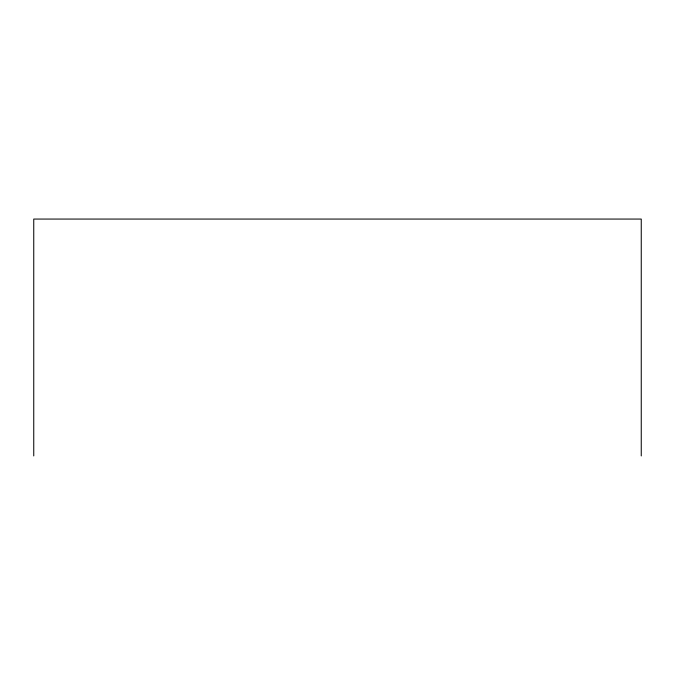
<?xml version="1.0" encoding="UTF-8"?>
<svg xmlns="http://www.w3.org/2000/svg" width="675" height="675" viewBox="0 0 675 675"><rect width="100%" height="100%" fill="white"/><g stroke="black" fill="none" stroke-linecap="round" stroke-linejoin="round"><path stroke-width="1.01" d="M641.25 455.937L641.25 219.063L33.75 219.063L33.75 455.937"/></g></svg>
